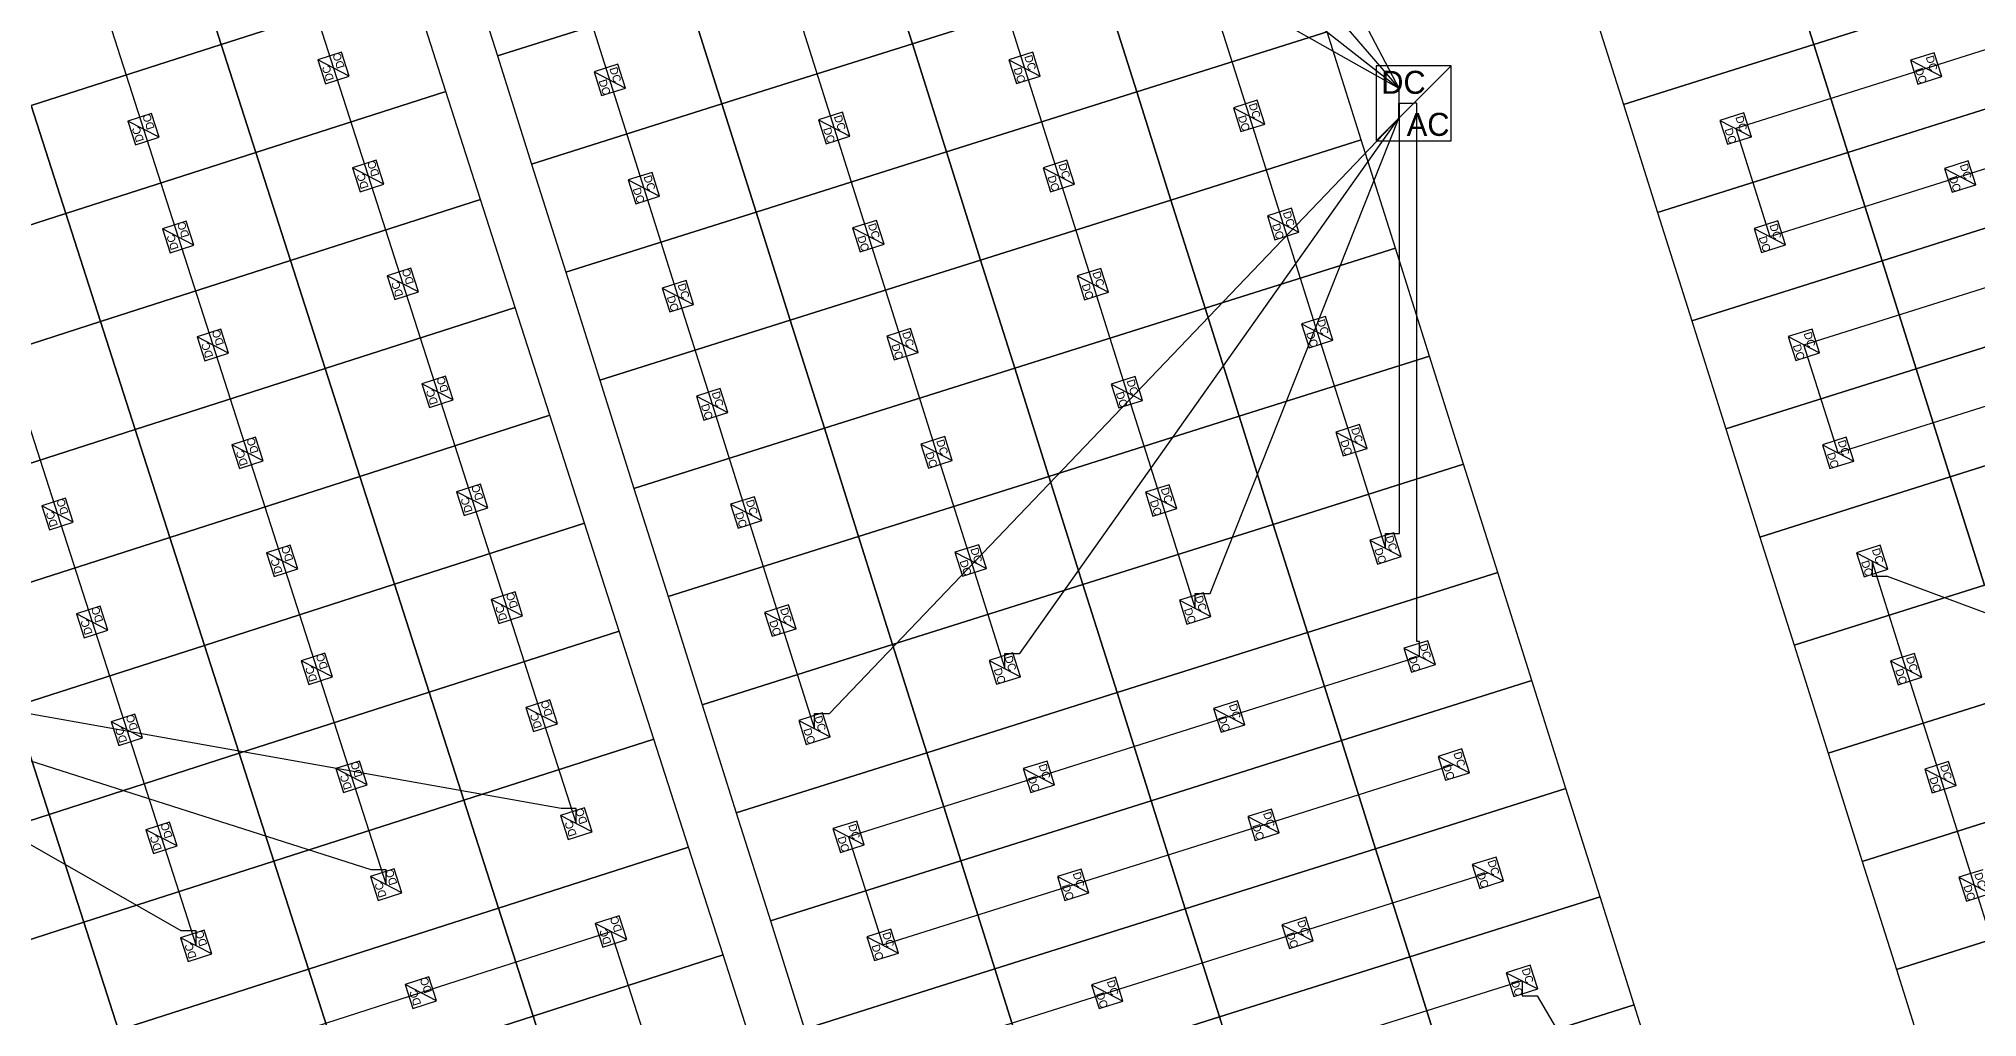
# Model space of a CAD drawing. Header units: feet. Extents: x -377 to 137, y -256 to 143.
# Drawn here: x -309.1 to -245.6, y -130.3 to -98.2 of the extents above; entities that cross this region are included whole.
import ezdxf

# ---------------------------------------------------------------- set-up
doc = ezdxf.new("R2010")
doc.units = ezdxf.units.FT
for name, color, linetype in [('Connections', 7, 'CONTINUOUS'), ('Inverters', 7, 'CONTINUOUS'), ('Modules', 7, 'CONTINUOUS'), ('Strings', 7, 'CONTINUOUS')]:
    doc.layers.add(name, color=color, linetype=linetype)

msp = doc.modelspace()

# ---------------------------------------------------------------- linework, layer by layer
at = {"layer": 'Connections', "color": 91}
for p, q in [((-276.797, -76.428), (-264.547, -99.845)), ((-283.04, -78.399), (-264.547, -99.845)), ((-289.283, -80.369), (-264.547, -99.845)), ((-295.525, -82.34), (-264.547, -99.845)), ((-264.547, -99.845), (-264.547, -100.337)), ((-264.547, -99.845), (-264.547, -100.337)), ((-264.547, -99.845), (-264.547, -100.337)), ((-264.547, -99.845), (-264.547, -100.337)), ((-264.547, -100.337), (-264.055, -100.337)), ((-264.547, -100.337), (-264.055, -100.337)), ((-264.547, -100.337), (-264.055, -100.337)), ((-264.547, -100.337), (-264.055, -100.337)), ((-264.547, -100.829), (-264.547, -100.337)), ((-264.547, -100.337), (-264.055, -100.337)), ((-264.547, -100.829), (-264.547, -100.337)), ((-264.547, -100.337), (-264.055, -100.337)), ((-264.547, -100.829), (-264.547, -100.337)), ((-264.547, -100.337), (-264.055, -100.337)), ((-264.518, -114.437), (-264.518, -100.337)), ((-264.518, -100.337), (-264.055, -100.337)), ((-263.959, -100.337), (-264.055, -100.337)), ((-263.959, -117.981), (-263.959, -100.337)), ((-283.217, -120.348), (-264.547, -100.829)), ((-276.974, -118.378), (-264.547, -100.829)), ((-270.732, -116.407), (-264.547, -100.829)), ((-264.981, -114.929), (-264.981, -114.437)), ((-264.981, -114.437), (-264.518, -114.437)), ((-249.022, -115.343), (-249.022, -115.836)), ((-249.022, -115.836), (-248.53, -115.836)), ((-248.53, -115.836), (-199.119, -134.318)), ((-271.224, -116.899), (-271.224, -116.407)), ((-271.224, -116.407), (-270.732, -116.407)), ((-263.862, -117.981), (-263.959, -117.981)), ((-263.862, -118.473), (-263.862, -117.981)), ((-292.012, -123.46), (-320.338, -118.415)), ((-298.244, -125.463), (-320.338, -118.415)), ((-304.477, -127.466), (-320.338, -118.415)), ((-277.467, -118.87), (-277.467, -118.378)), ((-277.467, -118.378), (-276.974, -118.378)), ((-283.709, -120.84), (-283.709, -120.348)), ((-283.709, -120.348), (-283.217, -120.348)), ((-291.52, -123.46), (-292.012, -123.46)), ((-291.52, -123.953), (-291.52, -123.46)), ((-297.752, -125.463), (-298.244, -125.463)), ((-297.752, -125.955), (-297.752, -125.463)), ((-303.985, -127.466), (-304.477, -127.466)), ((-303.985, -127.958), (-303.985, -127.466)), ((-260.505, -129.108), (-260.505, -129.6)), ((-260.505, -129.6), (-260.013, -129.6)), ((-260.013, -129.6), (-247.68, -150.439))]:
    msp.add_line(p, q, dxfattribs=at)
at = {"layer": 'Inverters'}
for p, q in [((-262.825, -99.107), (-265.286, -99.107)), ((-265.286, -99.107), (-265.286, -101.568)), ((-265.286, -101.568), (-262.825, -99.107)), ((-262.825, -101.568), (-262.825, -99.107)), ((-265.286, -101.568), (-262.825, -101.568))]:
    msp.add_line(p, q, dxfattribs=at)
at = {"layer": 'Modules', "color": 254}
for p, q in [((-303.164, -98.411), (-304.301, -94.872)), ((-304.301, -94.872), (-303.164, -98.411)), ((-295.223, -95.24), (-294.104, -98.785)), ((-281.618, -94.843), (-280.499, -98.388)), ((-280.499, -98.388), (-281.618, -94.843)), ((-252.055, -94.862), (-250.936, -98.407)), ((-250.936, -98.407), (-252.055, -94.862)), ((-296.932, -96.409), (-303.164, -98.411)), ((-303.164, -98.411), (-296.932, -96.409)), ((-295.795, -99.948), (-296.932, -96.409)), ((-280.499, -98.388), (-274.257, -96.418)), ((-274.257, -96.418), (-280.499, -98.388)), ((-274.257, -96.418), (-273.138, -99.962)), ((-273.138, -99.962), (-274.257, -96.418)), ((-250.936, -98.407), (-244.694, -96.436)), ((-244.694, -96.436), (-250.936, -98.407)), ((-294.104, -98.785), (-287.861, -96.814)), ((-287.861, -96.814), (-294.104, -98.785)), ((-287.861, -96.814), (-286.742, -100.359)), ((-286.742, -100.359), (-287.861, -96.814)), ((-258.298, -96.832), (-257.179, -100.377)), ((-303.164, -98.411), (-309.397, -100.414)), ((-309.397, -100.414), (-303.164, -98.411)), ((-302.027, -101.95), (-303.164, -98.411)), ((-303.164, -98.411), (-302.027, -101.95)), ((-286.742, -100.359), (-280.499, -98.388)), ((-280.499, -98.388), (-286.742, -100.359)), ((-280.499, -98.388), (-279.38, -101.933)), ((-279.38, -101.933), (-280.499, -98.388)), ((-273.138, -99.962), (-266.895, -97.992)), ((-266.895, -97.992), (-273.138, -99.962)), ((-265.776, -101.537), (-266.895, -97.992)), ((-257.179, -100.377), (-250.936, -98.407)), ((-250.936, -98.407), (-257.179, -100.377)), ((-250.936, -98.407), (-249.817, -101.951)), ((-249.817, -101.951), (-250.936, -98.407)), ((-299.215, -98.664), (-299.995, -98.915)), ((-299.995, -98.915), (-299.745, -99.696)), ((-298.964, -99.445), (-299.995, -98.915)), ((-298.964, -99.445), (-299.215, -98.664)), ((-294.104, -98.785), (-292.985, -102.329)), ((-290.155, -99.057), (-290.937, -99.304)), ((-289.908, -99.839), (-290.155, -99.057)), ((-276.551, -98.661), (-277.333, -98.908)), ((-277.333, -98.908), (-277.086, -99.69)), ((-277.333, -98.908), (-276.304, -99.443)), ((-276.304, -99.443), (-276.551, -98.661)), ((-246.988, -98.679), (-247.77, -98.926)), ((-247.77, -98.926), (-247.523, -99.708)), ((-247.77, -98.926), (-246.741, -99.461)), ((-246.741, -99.461), (-246.988, -98.679)), ((-299.745, -99.696), (-298.964, -99.445)), ((-290.937, -99.304), (-290.691, -100.086)), ((-290.937, -99.304), (-289.908, -99.839)), ((-277.086, -99.69), (-276.304, -99.443)), ((-247.523, -99.708), (-246.741, -99.461)), ((-308.26, -103.953), (-309.397, -100.414)), ((-309.397, -100.414), (-308.26, -103.953)), ((-295.795, -99.948), (-302.027, -101.95)), ((-302.027, -101.95), (-295.795, -99.948)), ((-294.658, -103.487), (-295.795, -99.948)), ((-292.985, -102.329), (-286.742, -100.359)), ((-286.742, -100.359), (-292.985, -102.329)), ((-290.691, -100.086), (-289.908, -99.839)), ((-286.742, -100.359), (-285.623, -103.904)), ((-285.623, -103.904), (-286.742, -100.359)), ((-279.38, -101.933), (-273.138, -99.962)), ((-273.138, -99.962), (-279.38, -101.933)), ((-273.138, -99.962), (-272.019, -103.507)), ((-272.019, -103.507), (-273.138, -99.962)), ((-269.189, -100.235), (-269.972, -100.482)), ((-268.942, -101.017), (-269.189, -100.235)), ((-257.179, -100.377), (-256.06, -103.922)), ((-249.817, -101.951), (-243.575, -99.981)), ((-243.575, -99.981), (-249.817, -101.951)), ((-305.447, -100.666), (-306.228, -100.917)), ((-306.228, -100.917), (-305.977, -101.698)), ((-305.196, -101.447), (-306.228, -100.917)), ((-305.196, -101.447), (-305.447, -100.666)), ((-282.794, -100.631), (-283.576, -100.878)), ((-283.576, -100.878), (-283.329, -101.66)), ((-283.576, -100.878), (-282.547, -101.413)), ((-282.547, -101.413), (-282.794, -100.631)), ((-269.972, -100.482), (-269.725, -101.264)), ((-269.972, -100.482), (-268.942, -101.017)), ((-269.725, -101.264), (-268.942, -101.017)), ((-253.231, -100.65), (-254.013, -100.897)), ((-254.013, -100.897), (-253.766, -101.679)), ((-254.013, -100.897), (-252.984, -101.432)), ((-252.984, -101.432), (-253.231, -100.65)), ((-305.977, -101.698), (-305.196, -101.447)), ((-283.329, -101.66), (-282.547, -101.413)), ((-272.019, -103.507), (-265.776, -101.537)), ((-265.776, -101.537), (-272.019, -103.507)), ((-264.657, -105.081), (-265.776, -101.537)), ((-253.766, -101.679), (-252.984, -101.432)), ((-302.027, -101.95), (-308.26, -103.953)), ((-308.26, -103.953), (-302.027, -101.95)), ((-300.89, -105.489), (-302.027, -101.95)), ((-302.027, -101.95), (-300.89, -105.489)), ((-298.077, -102.203), (-298.858, -102.454)), ((-297.827, -102.984), (-298.077, -102.203)), ((-292.985, -102.329), (-291.866, -105.874)), ((-285.623, -103.904), (-279.38, -101.933)), ((-279.38, -101.933), (-285.623, -103.904)), ((-279.38, -101.933), (-278.262, -105.478)), ((-278.262, -105.478), (-279.38, -101.933)), ((-275.432, -102.206), (-276.214, -102.452)), ((-275.185, -102.988), (-275.432, -102.206)), ((-256.06, -103.922), (-249.817, -101.951)), ((-249.817, -101.951), (-256.06, -103.922)), ((-249.817, -101.951), (-248.698, -105.496)), ((-248.698, -105.496), (-249.817, -101.951)), ((-245.869, -102.224), (-246.651, -102.471)), ((-245.622, -103.006), (-245.869, -102.224)), ((-298.858, -102.454), (-298.607, -103.235)), ((-297.827, -102.984), (-298.858, -102.454)), ((-289.036, -102.602), (-289.819, -102.849)), ((-289.819, -102.849), (-289.572, -103.631)), ((-289.819, -102.849), (-288.789, -103.384)), ((-288.789, -103.384), (-289.036, -102.602)), ((-276.214, -102.452), (-275.967, -103.235)), ((-276.214, -102.452), (-275.185, -102.988)), ((-246.651, -102.471), (-246.404, -103.253)), ((-246.651, -102.471), (-245.622, -103.006)), ((-294.658, -103.487), (-300.89, -105.489)), ((-300.89, -105.489), (-294.658, -103.487)), ((-298.607, -103.235), (-297.827, -102.984)), ((-293.521, -107.026), (-294.658, -103.487)), ((-289.572, -103.631), (-288.789, -103.384)), ((-278.262, -105.478), (-272.019, -103.507)), ((-272.019, -103.507), (-278.262, -105.478)), ((-275.967, -103.235), (-275.185, -102.988)), ((-272.019, -103.507), (-270.9, -107.052)), ((-270.9, -107.052), (-272.019, -103.507)), ((-248.698, -105.496), (-242.456, -103.526)), ((-242.456, -103.526), (-248.698, -105.496)), ((-246.404, -103.253), (-245.622, -103.006)), ((-308.26, -103.953), (-314.492, -105.956)), ((-314.492, -105.956), (-308.26, -103.953)), ((-307.123, -107.492), (-308.26, -103.953)), ((-308.26, -103.953), (-307.123, -107.492)), ((-304.31, -104.205), (-305.091, -104.456)), ((-304.059, -104.986), (-304.31, -104.205)), ((-291.866, -105.874), (-285.623, -103.904)), ((-285.623, -103.904), (-291.866, -105.874)), ((-285.623, -103.904), (-284.504, -107.448)), ((-284.504, -107.448), (-285.623, -103.904)), ((-281.675, -104.176), (-282.457, -104.423)), ((-281.428, -104.958), (-281.675, -104.176)), ((-268.07, -103.78), (-268.853, -104.027)), ((-268.853, -104.027), (-268.606, -104.809)), ((-268.853, -104.027), (-267.824, -104.562)), ((-267.824, -104.562), (-268.07, -103.78)), ((-256.06, -103.922), (-254.941, -107.467)), ((-252.112, -104.195), (-252.894, -104.441)), ((-251.865, -104.977), (-252.112, -104.195)), ((-305.091, -104.456), (-304.84, -105.237)), ((-304.059, -104.986), (-305.091, -104.456)), ((-282.457, -104.423), (-282.21, -105.205)), ((-282.457, -104.423), (-281.428, -104.958)), ((-268.606, -104.809), (-267.824, -104.562)), ((-252.894, -104.441), (-252.647, -105.224)), ((-252.894, -104.441), (-251.865, -104.977)), ((-300.89, -105.489), (-307.123, -107.492)), ((-307.123, -107.492), (-300.89, -105.489)), ((-304.84, -105.237), (-304.059, -104.986)), ((-299.753, -109.028), (-300.89, -105.489)), ((-300.89, -105.489), (-299.753, -109.028)), ((-284.504, -107.448), (-278.262, -105.478)), ((-278.262, -105.478), (-284.504, -107.448)), ((-282.21, -105.205), (-281.428, -104.958)), ((-278.262, -105.478), (-277.143, -109.023)), ((-277.143, -109.023), (-278.262, -105.478)), ((-270.9, -107.052), (-264.657, -105.081)), ((-264.657, -105.081), (-270.9, -107.052)), ((-263.538, -108.626), (-264.657, -105.081)), ((-254.941, -107.467), (-248.698, -105.496)), ((-248.698, -105.496), (-254.941, -107.467)), ((-252.647, -105.224), (-251.865, -104.977)), ((-248.698, -105.496), (-247.58, -109.041)), ((-247.58, -109.041), (-248.698, -105.496)), ((-296.94, -105.742), (-297.721, -105.993)), ((-297.721, -105.993), (-297.47, -106.774)), ((-296.689, -106.523), (-297.721, -105.993)), ((-296.689, -106.523), (-296.94, -105.742)), ((-291.866, -105.874), (-290.747, -109.419)), ((-287.917, -106.147), (-288.7, -106.394)), ((-287.671, -106.929), (-287.917, -106.147)), ((-274.313, -105.75), (-275.095, -105.997)), ((-275.095, -105.997), (-274.848, -106.779)), ((-275.095, -105.997), (-274.066, -106.532)), ((-274.066, -106.532), (-274.313, -105.75)), ((-297.47, -106.774), (-296.689, -106.523)), ((-288.7, -106.394), (-288.453, -107.176)), ((-288.7, -106.394), (-287.671, -106.929)), ((-274.848, -106.779), (-274.066, -106.532)), ((-293.521, -107.026), (-299.753, -109.028)), ((-299.753, -109.028), (-293.521, -107.026)), ((-292.383, -110.565), (-293.521, -107.026)), ((-288.453, -107.176), (-287.671, -106.929)), ((-277.143, -109.023), (-270.9, -107.052)), ((-270.9, -107.052), (-277.143, -109.023)), ((-270.9, -107.052), (-269.781, -110.597)), ((-269.781, -110.597), (-270.9, -107.052)), ((-266.951, -107.325), (-267.734, -107.571)), ((-266.705, -108.107), (-266.951, -107.325)), ((-247.58, -109.041), (-241.337, -107.07)), ((-241.337, -107.07), (-247.58, -109.041)), ((-307.123, -107.492), (-313.355, -109.495)), ((-313.355, -109.495), (-307.123, -107.492)), ((-305.986, -111.031), (-307.123, -107.492)), ((-307.123, -107.492), (-305.986, -111.031)), ((-303.173, -107.744), (-303.954, -107.995)), ((-303.954, -107.995), (-303.703, -108.776)), ((-302.922, -108.525), (-303.954, -107.995)), ((-302.922, -108.525), (-303.173, -107.744)), ((-290.747, -109.419), (-284.504, -107.448)), ((-284.504, -107.448), (-290.747, -109.419)), ((-284.504, -107.448), (-283.385, -110.993)), ((-283.385, -110.993), (-284.504, -107.448)), ((-280.556, -107.721), (-281.338, -107.968)), ((-281.338, -107.968), (-281.091, -108.75)), ((-281.338, -107.968), (-280.309, -108.503)), ((-280.309, -108.503), (-280.556, -107.721)), ((-267.734, -107.571), (-267.487, -108.354)), ((-267.734, -107.571), (-266.705, -108.107)), ((-254.941, -107.467), (-253.822, -111.012)), ((-250.993, -107.739), (-251.775, -107.986)), ((-251.775, -107.986), (-251.528, -108.768)), ((-251.775, -107.986), (-250.746, -108.522)), ((-250.746, -108.522), (-250.993, -107.739)), ((-303.703, -108.776), (-302.922, -108.525)), ((-281.091, -108.75), (-280.309, -108.503)), ((-269.781, -110.597), (-263.538, -108.626)), ((-263.538, -108.626), (-269.781, -110.597)), ((-267.487, -108.354), (-266.705, -108.107)), ((-262.419, -112.171), (-263.538, -108.626)), ((-251.528, -108.768), (-250.746, -108.522)), ((-299.753, -109.028), (-305.986, -111.031)), ((-305.986, -111.031), (-299.753, -109.028)), ((-298.616, -112.567), (-299.753, -109.028)), ((-299.753, -109.028), (-298.616, -112.567)), ((-295.803, -109.281), (-296.584, -109.532)), ((-295.552, -110.062), (-295.803, -109.281)), ((-283.385, -110.993), (-277.143, -109.023)), ((-277.143, -109.023), (-283.385, -110.993)), ((-277.143, -109.023), (-276.024, -112.567)), ((-276.024, -112.567), (-277.143, -109.023)), ((-273.194, -109.295), (-273.976, -109.542)), ((-272.947, -110.077), (-273.194, -109.295)), ((-253.822, -111.012), (-247.58, -109.041)), ((-247.58, -109.041), (-253.822, -111.012)), ((-247.58, -109.041), (-246.461, -112.586)), ((-246.461, -112.586), (-247.58, -109.041)), ((-296.584, -109.532), (-296.333, -110.313)), ((-295.552, -110.062), (-296.584, -109.532)), ((-290.747, -109.419), (-289.628, -112.964)), ((-286.798, -109.691), (-287.581, -109.938)), ((-287.581, -109.938), (-287.334, -110.721)), ((-287.581, -109.938), (-286.552, -110.474)), ((-286.552, -110.474), (-286.798, -109.691)), ((-273.976, -109.542), (-273.729, -110.324)), ((-273.976, -109.542), (-272.947, -110.077)), ((-292.383, -110.565), (-298.616, -112.567)), ((-298.616, -112.567), (-292.383, -110.565)), ((-296.333, -110.313), (-295.552, -110.062)), ((-291.246, -114.104), (-292.383, -110.565)), ((-287.334, -110.721), (-286.552, -110.474)), ((-276.024, -112.567), (-269.781, -110.597)), ((-269.781, -110.597), (-276.024, -112.567)), ((-273.729, -110.324), (-272.947, -110.077)), ((-269.781, -110.597), (-268.662, -114.142)), ((-268.662, -114.142), (-269.781, -110.597)), ((-305.986, -111.031), (-312.218, -113.034)), ((-312.218, -113.034), (-305.986, -111.031)), ((-304.848, -114.57), (-305.986, -111.031)), ((-305.986, -111.031), (-304.848, -114.57)), ((-289.628, -112.964), (-283.385, -110.993)), ((-283.385, -110.993), (-289.628, -112.964)), ((-283.385, -110.993), (-282.266, -114.538)), ((-282.266, -114.538), (-283.385, -110.993)), ((-265.833, -110.869), (-266.615, -111.116)), ((-266.615, -111.116), (-266.368, -111.898)), ((-266.615, -111.116), (-265.586, -111.652)), ((-265.586, -111.652), (-265.833, -110.869)), ((-253.822, -111.012), (-252.703, -114.556)), ((-246.461, -112.586), (-240.218, -110.615)), ((-240.218, -110.615), (-246.461, -112.586)), ((-302.036, -111.283), (-302.817, -111.534)), ((-302.817, -111.534), (-302.566, -112.315)), ((-301.785, -112.064), (-302.817, -111.534)), ((-301.785, -112.064), (-302.036, -111.283)), ((-279.437, -111.266), (-280.219, -111.513)), ((-280.219, -111.513), (-279.972, -112.295)), ((-280.219, -111.513), (-279.19, -112.048)), ((-279.19, -112.048), (-279.437, -111.266)), ((-266.368, -111.898), (-265.586, -111.652)), ((-249.874, -111.284), (-250.656, -111.531)), ((-250.656, -111.531), (-250.409, -112.313)), ((-250.656, -111.531), (-249.627, -112.066)), ((-249.627, -112.066), (-249.874, -111.284)), ((-302.566, -112.315), (-301.785, -112.064)), ((-279.972, -112.295), (-279.19, -112.048)), ((-268.662, -114.142), (-262.419, -112.171)), ((-262.419, -112.171), (-268.662, -114.142)), ((-261.3, -115.716), (-262.419, -112.171)), ((-250.409, -112.313), (-249.627, -112.066)), ((-298.616, -112.567), (-304.848, -114.57)), ((-304.848, -114.57), (-298.616, -112.567)), ((-297.479, -116.106), (-298.616, -112.567)), ((-298.616, -112.567), (-297.479, -116.106)), ((-294.666, -112.82), (-295.447, -113.071)), ((-295.447, -113.071), (-295.196, -113.852)), ((-294.415, -113.601), (-295.447, -113.071)), ((-294.415, -113.601), (-294.666, -112.82)), ((-289.628, -112.964), (-288.509, -116.508)), ((-282.266, -114.538), (-276.024, -112.567)), ((-276.024, -112.567), (-282.266, -114.538)), ((-276.024, -112.567), (-274.905, -116.112)), ((-274.905, -116.112), (-276.024, -112.567)), ((-272.075, -112.84), (-272.857, -113.087)), ((-272.857, -113.087), (-272.61, -113.869)), ((-272.857, -113.087), (-271.828, -113.622)), ((-271.828, -113.622), (-272.075, -112.84)), ((-252.703, -114.556), (-246.461, -112.586)), ((-246.461, -112.586), (-252.703, -114.556)), ((-246.461, -112.586), (-245.342, -116.131)), ((-245.342, -116.131), (-246.461, -112.586)), ((-308.268, -113.286), (-309.049, -113.537)), ((-309.049, -113.537), (-308.798, -114.318)), ((-308.017, -114.067), (-309.049, -113.537)), ((-308.017, -114.067), (-308.268, -113.286)), ((-295.196, -113.852), (-294.415, -113.601)), ((-285.68, -113.236), (-286.462, -113.483)), ((-286.462, -113.483), (-286.215, -114.265)), ((-286.462, -113.483), (-285.433, -114.018)), ((-285.433, -114.018), (-285.68, -113.236)), ((-272.61, -113.869), (-271.828, -113.622)), ((-308.798, -114.318), (-308.017, -114.067)), ((-291.246, -114.104), (-297.479, -116.106)), ((-297.479, -116.106), (-291.246, -114.104)), ((-290.109, -117.643), (-291.246, -114.104)), ((-286.215, -114.265), (-285.433, -114.018)), ((-274.905, -116.112), (-268.662, -114.142)), ((-268.662, -114.142), (-274.905, -116.112)), ((-268.662, -114.142), (-267.543, -117.686)), ((-267.543, -117.686), (-268.662, -114.142)), ((-264.714, -114.414), (-265.496, -114.661)), ((-264.467, -115.196), (-264.714, -114.414)), ((-304.848, -114.57), (-311.081, -116.572)), ((-311.081, -116.572), (-304.848, -114.57)), ((-303.711, -118.109), (-304.848, -114.57)), ((-304.848, -114.57), (-303.711, -118.109)), ((-300.899, -114.822), (-301.68, -115.073)), ((-300.648, -115.603), (-300.899, -114.822)), ((-288.509, -116.508), (-282.266, -114.538)), ((-282.266, -114.538), (-288.509, -116.508)), ((-282.266, -114.538), (-281.147, -118.083)), ((-281.147, -118.083), (-282.266, -114.538)), ((-278.318, -114.81), (-279.1, -115.057)), ((-279.1, -115.057), (-278.853, -115.84)), ((-279.1, -115.057), (-278.071, -115.593)), ((-278.071, -115.593), (-278.318, -114.81)), ((-265.496, -114.661), (-265.249, -115.443)), ((-265.496, -114.661), (-264.467, -115.196)), ((-252.703, -114.556), (-251.584, -118.101)), ((-248.755, -114.829), (-249.537, -115.076)), ((-248.508, -115.611), (-248.755, -114.829)), ((-301.68, -115.073), (-301.429, -115.854)), ((-300.648, -115.603), (-301.68, -115.073)), ((-301.429, -115.854), (-300.648, -115.603)), ((-278.853, -115.84), (-278.071, -115.593)), ((-265.249, -115.443), (-264.467, -115.196)), ((-249.537, -115.076), (-249.29, -115.858)), ((-249.537, -115.076), (-248.508, -115.611)), ((-249.29, -115.858), (-248.508, -115.611)), ((-297.479, -116.106), (-303.711, -118.109)), ((-303.711, -118.109), (-297.479, -116.106)), ((-296.342, -119.645), (-297.479, -116.106)), ((-297.479, -116.106), (-296.342, -119.645)), ((-281.147, -118.083), (-274.905, -116.112)), ((-274.905, -116.112), (-281.147, -118.083)), ((-274.905, -116.112), (-273.786, -119.657)), ((-273.786, -119.657), (-274.905, -116.112)), ((-267.543, -117.686), (-261.3, -115.716)), ((-261.3, -115.716), (-267.543, -117.686)), ((-260.181, -119.261), (-261.3, -115.716)), ((-251.584, -118.101), (-245.342, -116.131)), ((-245.342, -116.131), (-251.584, -118.101)), ((-307.131, -116.825), (-307.912, -117.076)), ((-306.88, -117.606), (-307.131, -116.825)), ((-293.529, -116.359), (-294.31, -116.61)), ((-294.31, -116.61), (-294.059, -117.391)), ((-293.278, -117.14), (-294.31, -116.61)), ((-293.278, -117.14), (-293.529, -116.359)), ((-288.509, -116.508), (-287.39, -120.053)), ((-284.561, -116.781), (-285.343, -117.028)), ((-284.314, -117.563), (-284.561, -116.781)), ((-270.956, -116.385), (-271.738, -116.632)), ((-271.738, -116.632), (-271.492, -117.414)), ((-271.738, -116.632), (-270.709, -117.167)), ((-270.709, -117.167), (-270.956, -116.385)), ((-307.912, -117.076), (-307.661, -117.857)), ((-306.88, -117.606), (-307.912, -117.076)), ((-294.059, -117.391), (-293.278, -117.14)), ((-285.343, -117.028), (-285.096, -117.81)), ((-285.343, -117.028), (-284.314, -117.563)), ((-285.096, -117.81), (-284.314, -117.563)), ((-271.492, -117.414), (-270.709, -117.167)), ((-303.711, -118.109), (-309.944, -120.111)), ((-309.944, -120.111), (-303.711, -118.109)), ((-307.661, -117.857), (-306.88, -117.606)), ((-302.574, -121.648), (-303.711, -118.109)), ((-303.711, -118.109), (-302.574, -121.648)), ((-290.109, -117.643), (-296.342, -119.645)), ((-296.342, -119.645), (-290.109, -117.643)), ((-288.972, -121.182), (-290.109, -117.643)), ((-287.39, -120.053), (-281.147, -118.083)), ((-281.147, -118.083), (-287.39, -120.053)), ((-281.147, -118.083), (-280.028, -121.627)), ((-280.028, -121.627), (-281.147, -118.083)), ((-273.786, -119.657), (-267.543, -117.686)), ((-267.543, -117.686), (-273.786, -119.657)), ((-267.543, -117.686), (-266.424, -121.231)), ((-266.424, -121.231), (-267.543, -117.686)), ((-263.595, -117.959), (-264.377, -118.206)), ((-264.377, -118.206), (-264.13, -118.988)), ((-264.377, -118.206), (-263.348, -118.741)), ((-263.348, -118.741), (-263.595, -117.959)), ((-251.584, -118.101), (-250.465, -121.646)), ((-299.762, -118.361), (-300.542, -118.612)), ((-300.542, -118.612), (-300.292, -119.393)), ((-299.511, -119.142), (-300.542, -118.612)), ((-299.511, -119.142), (-299.762, -118.361)), ((-277.199, -118.355), (-277.981, -118.602)), ((-277.981, -118.602), (-277.734, -119.384)), ((-277.981, -118.602), (-276.952, -119.137)), ((-276.952, -119.137), (-277.199, -118.355)), ((-264.13, -118.988), (-263.348, -118.741)), ((-247.636, -118.374), (-248.418, -118.621)), ((-248.418, -118.621), (-248.171, -119.403)), ((-248.418, -118.621), (-247.389, -119.156)), ((-247.389, -119.156), (-247.636, -118.374)), ((-300.292, -119.393), (-299.511, -119.142)), ((-277.734, -119.384), (-276.952, -119.137)), ((-266.424, -121.231), (-260.181, -119.261)), ((-260.181, -119.261), (-266.424, -121.231)), ((-259.063, -122.805), (-260.181, -119.261)), ((-248.171, -119.403), (-247.389, -119.156)), ((-308.807, -123.65), (-309.944, -120.111)), ((-309.944, -120.111), (-308.807, -123.65)), ((-296.342, -119.645), (-302.574, -121.648)), ((-302.574, -121.648), (-296.342, -119.645)), ((-295.205, -123.184), (-296.342, -119.645)), ((-296.342, -119.645), (-295.205, -123.184)), ((-292.392, -119.898), (-293.173, -120.149)), ((-292.141, -120.679), (-292.392, -119.898)), ((-287.39, -120.053), (-286.271, -123.598)), ((-280.028, -121.627), (-273.786, -119.657)), ((-273.786, -119.657), (-280.028, -121.627)), ((-273.786, -119.657), (-272.667, -123.202)), ((-272.667, -123.202), (-273.786, -119.657)), ((-269.837, -119.929), (-270.619, -120.176)), ((-269.59, -120.712), (-269.837, -119.929)), ((-250.465, -121.646), (-244.223, -119.675)), ((-244.223, -119.675), (-250.465, -121.646)), ((-305.994, -120.364), (-306.775, -120.615)), ((-306.775, -120.615), (-306.524, -121.396)), ((-305.743, -121.145), (-306.775, -120.615)), ((-305.743, -121.145), (-305.994, -120.364)), ((-293.173, -120.149), (-292.922, -120.93)), ((-292.141, -120.679), (-293.173, -120.149)), ((-292.922, -120.93), (-292.141, -120.679)), ((-283.442, -120.326), (-284.224, -120.573)), ((-284.224, -120.573), (-283.977, -121.355)), ((-284.224, -120.573), (-283.195, -121.108)), ((-283.195, -121.108), (-283.442, -120.326)), ((-270.619, -120.176), (-270.373, -120.959)), ((-270.619, -120.176), (-269.59, -120.712)), ((-270.373, -120.959), (-269.59, -120.712)), ((-306.524, -121.396), (-305.743, -121.145)), ((-288.972, -121.182), (-295.205, -123.184)), ((-295.205, -123.184), (-288.972, -121.182)), ((-287.835, -124.721), (-288.972, -121.182)), ((-283.977, -121.355), (-283.195, -121.108)), ((-272.667, -123.202), (-266.424, -121.231)), ((-266.424, -121.231), (-272.667, -123.202)), ((-266.424, -121.231), (-265.305, -124.776)), ((-265.305, -124.776), (-266.424, -121.231)), ((-302.574, -121.648), (-308.807, -123.65)), ((-308.807, -123.65), (-302.574, -121.648)), ((-301.437, -125.187), (-302.574, -121.648)), ((-302.574, -121.648), (-301.437, -125.187)), ((-298.624, -121.9), (-299.405, -122.151)), ((-298.374, -122.681), (-298.624, -121.9)), ((-286.271, -123.598), (-280.028, -121.627)), ((-280.028, -121.627), (-286.271, -123.598)), ((-280.028, -121.627), (-278.91, -125.172)), ((-278.91, -125.172), (-280.028, -121.627)), ((-276.08, -121.9), (-276.862, -122.147)), ((-275.833, -122.682), (-276.08, -121.9)), ((-262.476, -121.504), (-263.258, -121.751)), ((-263.258, -121.751), (-263.011, -122.533)), ((-263.258, -121.751), (-262.229, -122.286)), ((-262.229, -122.286), (-262.476, -121.504)), ((-250.465, -121.646), (-249.346, -125.191)), ((-246.517, -121.918), (-247.299, -122.165)), ((-246.27, -122.701), (-246.517, -121.918)), ((-299.405, -122.151), (-299.154, -122.932)), ((-298.374, -122.681), (-299.405, -122.151)), ((-299.154, -122.932), (-298.374, -122.681)), ((-276.862, -122.147), (-276.615, -122.929)), ((-276.862, -122.147), (-275.833, -122.682)), ((-276.615, -122.929), (-275.833, -122.682)), ((-263.011, -122.533), (-262.229, -122.286)), ((-247.299, -122.165), (-247.052, -122.948)), ((-247.299, -122.165), (-246.27, -122.701)), ((-295.205, -123.184), (-301.437, -125.187)), ((-301.437, -125.187), (-295.205, -123.184)), ((-294.067, -126.723), (-295.205, -123.184)), ((-295.205, -123.184), (-294.067, -126.723)), ((-278.91, -125.172), (-272.667, -123.202)), ((-272.667, -123.202), (-278.91, -125.172)), ((-272.667, -123.202), (-271.548, -126.746)), ((-271.548, -126.746), (-272.667, -123.202)), ((-265.305, -124.776), (-259.063, -122.805)), ((-259.063, -122.805), (-265.305, -124.776)), ((-257.944, -126.35), (-259.063, -122.805)), ((-249.346, -125.191), (-243.104, -123.22)), ((-243.104, -123.22), (-249.346, -125.191)), ((-247.052, -122.948), (-246.27, -122.701)), ((-308.807, -123.65), (-315.039, -125.653)), ((-315.039, -125.653), (-308.807, -123.65)), ((-307.67, -127.189), (-308.807, -123.65)), ((-308.807, -123.65), (-307.67, -127.189)), ((-304.857, -123.903), (-305.638, -124.154)), ((-304.606, -124.684), (-304.857, -123.903)), ((-291.255, -123.437), (-292.036, -123.688)), ((-292.036, -123.688), (-291.785, -124.469)), ((-291.004, -124.218), (-292.036, -123.688)), ((-291.004, -124.218), (-291.255, -123.437)), ((-286.271, -123.598), (-285.152, -127.143)), ((-282.323, -123.871), (-283.105, -124.117)), ((-282.076, -124.653), (-282.323, -123.871)), ((-268.718, -123.474), (-269.501, -123.721)), ((-269.501, -123.721), (-269.254, -124.503)), ((-269.501, -123.721), (-268.471, -124.256)), ((-268.471, -124.256), (-268.718, -123.474)), ((-305.638, -124.154), (-305.387, -124.935)), ((-304.606, -124.684), (-305.638, -124.154)), ((-291.785, -124.469), (-291.004, -124.218)), ((-283.105, -124.117), (-282.858, -124.9)), ((-283.105, -124.117), (-282.076, -124.653)), ((-269.254, -124.503), (-268.471, -124.256)), ((-301.437, -125.187), (-307.67, -127.189)), ((-307.67, -127.189), (-301.437, -125.187)), ((-305.387, -124.935), (-304.606, -124.684)), ((-300.3, -128.726), (-301.437, -125.187)), ((-301.437, -125.187), (-300.3, -128.726)), ((-287.835, -124.721), (-294.067, -126.723)), ((-294.067, -126.723), (-287.835, -124.721)), ((-286.698, -128.26), (-287.835, -124.721)), ((-285.152, -127.143), (-278.91, -125.172)), ((-278.91, -125.172), (-285.152, -127.143)), ((-282.858, -124.9), (-282.076, -124.653)), ((-278.91, -125.172), (-277.791, -128.717)), ((-277.791, -128.717), (-278.91, -125.172)), ((-271.548, -126.746), (-265.305, -124.776)), ((-265.305, -124.776), (-271.548, -126.746)), ((-265.305, -124.776), (-264.186, -128.321)), ((-264.186, -128.321), (-265.305, -124.776)), ((-261.357, -125.048), (-262.139, -125.295)), ((-261.11, -125.831), (-261.357, -125.048)), ((-249.346, -125.191), (-248.228, -128.735)), ((-297.487, -125.439), (-298.268, -125.69)), ((-298.268, -125.69), (-298.017, -126.471)), ((-297.236, -126.22), (-298.268, -125.69)), ((-297.236, -126.22), (-297.487, -125.439)), ((-274.961, -125.445), (-275.743, -125.692)), ((-275.743, -125.692), (-275.496, -126.474)), ((-275.743, -125.692), (-274.714, -126.227)), ((-274.714, -126.227), (-274.961, -125.445)), ((-262.139, -125.295), (-261.892, -126.078)), ((-262.139, -125.295), (-261.11, -125.831)), ((-261.892, -126.078), (-261.11, -125.831)), ((-245.398, -125.463), (-246.18, -125.71)), ((-246.18, -125.71), (-245.933, -126.492)), ((-246.18, -125.71), (-245.151, -126.245)), ((-298.017, -126.471), (-297.236, -126.22)), ((-275.496, -126.474), (-274.714, -126.227)), ((-264.186, -128.321), (-257.944, -126.35)), ((-257.944, -126.35), (-264.186, -128.321)), ((-256.825, -129.895), (-257.944, -126.35)), ((-245.933, -126.492), (-245.151, -126.245)), ((-294.067, -126.723), (-300.3, -128.726)), ((-300.3, -128.726), (-294.067, -126.723)), ((-292.93, -130.262), (-294.067, -126.723)), ((-294.067, -126.723), (-292.93, -130.262)), ((-290.118, -126.976), (-290.899, -127.227)), ((-289.867, -127.757), (-290.118, -126.976)), ((-277.791, -128.717), (-271.548, -126.746)), ((-271.548, -126.746), (-277.791, -128.717)), ((-271.548, -126.746), (-270.429, -130.291)), ((-270.429, -130.291), (-271.548, -126.746)), ((-267.599, -127.019), (-268.382, -127.266)), ((-267.353, -127.801), (-267.599, -127.019)), ((-248.228, -128.735), (-241.985, -126.765)), ((-241.985, -126.765), (-248.228, -128.735)), ((-307.67, -127.189), (-313.902, -129.192)), ((-313.902, -129.192), (-307.67, -127.189)), ((-306.532, -130.728), (-307.67, -127.189)), ((-307.67, -127.189), (-306.532, -130.728)), ((-303.72, -127.442), (-304.501, -127.693)), ((-304.501, -127.693), (-304.25, -128.474)), ((-303.469, -128.223), (-304.501, -127.693)), ((-303.469, -128.223), (-303.72, -127.442)), ((-290.899, -127.227), (-290.648, -128.008)), ((-289.867, -127.757), (-290.899, -127.227)), ((-290.648, -128.008), (-289.867, -127.757)), ((-285.152, -127.143), (-284.033, -130.688)), ((-281.204, -127.415), (-281.986, -127.662)), ((-281.986, -127.662), (-281.739, -128.444)), ((-281.986, -127.662), (-280.957, -128.198)), ((-280.957, -128.198), (-281.204, -127.415)), ((-268.382, -127.266), (-268.135, -128.048)), ((-268.382, -127.266), (-267.353, -127.801)), ((-304.25, -128.474), (-303.469, -128.223)), ((-286.698, -128.26), (-292.93, -130.262)), ((-292.93, -130.262), (-286.698, -128.26)), ((-285.561, -131.799), (-286.698, -128.26)), ((-281.739, -128.444), (-280.957, -128.198)), ((-270.429, -130.291), (-264.186, -128.321)), ((-264.186, -128.321), (-270.429, -130.291)), ((-268.135, -128.048), (-267.353, -127.801)), ((-264.186, -128.321), (-263.067, -131.865)), ((-263.067, -131.865), (-264.186, -128.321)), ((-300.3, -128.726), (-306.532, -130.728)), ((-306.532, -130.728), (-300.3, -128.726)), ((-299.163, -132.265), (-300.3, -128.726)), ((-300.3, -128.726), (-299.163, -132.265)), ((-296.35, -128.978), (-297.131, -129.229)), ((-296.099, -129.759), (-296.35, -128.978)), ((-284.033, -130.688), (-277.791, -128.717)), ((-277.791, -128.717), (-284.033, -130.688)), ((-277.791, -128.717), (-276.672, -132.262)), ((-276.672, -132.262), (-277.791, -128.717)), ((-273.842, -128.99), (-274.624, -129.236)), ((-273.595, -129.772), (-273.842, -128.99)), ((-260.238, -128.593), (-261.02, -128.84)), ((-261.02, -128.84), (-260.773, -129.622)), ((-261.02, -128.84), (-259.991, -129.375)), ((-259.991, -129.375), (-260.238, -128.593)), ((-248.228, -128.735), (-247.109, -132.28)), ((-297.131, -129.229), (-296.88, -130.01)), ((-296.099, -129.759), (-297.131, -129.229)), ((-274.624, -129.236), (-274.377, -130.019)), ((-274.624, -129.236), (-273.595, -129.772)), ((-260.773, -129.622), (-259.991, -129.375)), ((-292.93, -130.262), (-299.163, -132.265)), ((-299.163, -132.265), (-292.93, -130.262)), ((-296.88, -130.01), (-296.099, -129.759)), ((-291.793, -133.801), (-292.93, -130.262)), ((-292.93, -130.262), (-291.793, -133.801)), ((-276.672, -132.262), (-270.429, -130.291)), ((-270.429, -130.291), (-276.672, -132.262)), ((-274.377, -130.019), (-273.595, -129.772)), ((-270.429, -130.291), (-269.31, -133.836)), ((-269.31, -133.836), (-270.429, -130.291)), ((-263.067, -131.865), (-256.825, -129.895)), ((-256.825, -129.895), (-263.067, -131.865)), ((-255.706, -133.44), (-256.825, -129.895))]:
    msp.add_line(p, q, dxfattribs=at)
at = {"layer": 'Strings', "color": 11}
for p, q in [((-275.052, -83.026), (-269.457, -100.75)), ((-285.299, -94.056), (-280.823, -108.235)), ((-300.617, -95.641), (-299.48, -99.18)), ((-277.938, -95.631), (-274.581, -106.265)), ((-291.542, -96.027), (-289.304, -103.116)), ((-241.013, -97.223), (-247.256, -99.194)), ((-306.849, -97.643), (-305.712, -101.182)), ((-299.48, -99.18), (-298.342, -102.719)), ((-247.256, -99.194), (-253.498, -101.164)), ((-269.457, -100.75), (-268.338, -104.294)), ((-246.137, -102.739), (-239.894, -100.768)), ((-305.712, -101.182), (-304.575, -104.721)), ((-253.498, -101.164), (-252.379, -104.709)), ((-298.342, -102.719), (-296.068, -109.797)), ((-252.379, -104.709), (-246.137, -102.739)), ((-289.304, -103.116), (-288.185, -106.661)), ((-304.575, -104.721), (-303.438, -108.26)), ((-268.338, -104.294), (-267.219, -107.839)), ((-288.185, -106.661), (-287.066, -110.206)), ((-274.581, -106.265), (-273.462, -109.81)), ((-251.26, -108.254), (-245.018, -106.283)), ((-267.219, -107.839), (-266.1, -111.384)), ((-303.438, -108.26), (-302.301, -111.799)), ((-280.823, -108.235), (-279.704, -111.78)), ((-250.141, -111.799), (-251.26, -108.254)), ((-296.068, -109.797), (-294.931, -113.336)), ((-273.462, -109.81), (-272.343, -113.354)), ((-243.899, -109.828), (-250.141, -111.799)), ((-309.67, -110.263), (-308.533, -113.802)), ((-287.066, -110.206), (-285.947, -113.751)), ((-302.301, -111.799), (-301.164, -115.338)), ((-279.704, -111.78), (-278.586, -115.325)), ((-266.1, -111.384), (-264.981, -114.929)), ((-294.931, -113.336), (-293.794, -116.875)), ((-285.947, -113.751), (-284.828, -117.296)), ((-272.343, -113.354), (-271.224, -116.899)), ((-308.533, -113.802), (-307.396, -117.341)), ((-301.164, -115.338), (-298.889, -122.416)), ((-278.586, -115.325), (-277.467, -118.87)), ((-247.904, -118.888), (-249.022, -115.343)), ((-293.794, -116.875), (-292.657, -120.414)), ((-307.396, -117.341), (-306.259, -120.88)), ((-284.828, -117.296), (-283.709, -120.84)), ((-263.862, -118.473), (-270.105, -120.444)), ((-246.785, -122.433), (-247.904, -118.888)), ((-292.657, -120.414), (-291.52, -123.953)), ((-270.105, -120.444), (-276.348, -122.415)), ((-306.259, -120.88), (-305.122, -124.419)), ((-268.986, -123.989), (-262.743, -122.018)), ((-298.889, -122.416), (-297.752, -125.955)), ((-276.348, -122.415), (-282.59, -124.385)), ((-245.666, -125.978), (-246.785, -122.433)), ((-305.122, -124.419), (-303.985, -127.958)), ((-282.59, -124.385), (-281.471, -127.93)), ((-275.229, -125.959), (-268.986, -123.989)), ((-267.867, -127.534), (-261.624, -125.563)), ((-281.471, -127.93), (-275.229, -125.959)), ((-244.547, -129.523), (-245.666, -125.978)), ((-296.615, -129.494), (-290.383, -127.492)), ((-290.383, -127.492), (-289.246, -131.031)), ((-274.11, -129.504), (-267.867, -127.534)), ((-302.848, -131.497), (-296.615, -129.494)), ((-280.352, -131.475), (-274.11, -129.504)), ((-260.505, -129.108), (-266.748, -131.078))]:
    msp.add_line(p, q, dxfattribs=at)

# ---------------------------------------------------------------- texts
at = {"layer": 'Inverters'}
for s, p in [('DC', (-265.122, -100.026)), ('AC', (-264.285, -101.404))]:
    msp.add_text(s, height=0.7546, dxfattribs=at).set_placement(p)
at = {"layer": 'Modules'}
for rotation, p in [(107.81258, (-299.463, -99.553)), (107.81258, (-299.111, -99.147)), (-72.48127, (-290.438, -99.198)), (-72.48127, (-277.187, -99.206)), (-72.48127, (-276.833, -98.802)), (-72.48127, (-247.27, -98.82)), (-72.48127, (-290.792, -99.602)), (-72.48127, (-247.624, -99.224)), (-72.48127, (-269.472, -100.376)), (107.81258, (-305.343, -101.15)), (-72.48127, (-283.076, -100.772)), (-72.48127, (-269.826, -100.78)), (-72.48127, (-253.513, -100.791)), (107.81258, (-305.695, -101.556)), (-72.48127, (-283.43, -101.176)), (-72.48127, (-253.867, -101.195)), (107.81258, (-297.974, -102.686)), (-72.48127, (-275.714, -102.346)), (-72.48127, (-246.151, -102.365)), (107.81258, (-298.326, -103.092)), (-72.48127, (-289.319, -102.743)), (-72.48127, (-276.069, -102.75)), (-72.48127, (-246.505, -102.769)), (-72.48127, (-289.673, -103.147)), (107.81258, (-304.206, -104.689)), (-72.48127, (-268.353, -103.921)), (107.81258, (-304.558, -105.095)), (-72.48127, (-282.311, -104.721)), (-72.48127, (-281.957, -104.317)), (-72.48127, (-268.707, -104.325)), (-72.48127, (-252.748, -104.74)), (-72.48127, (-252.394, -104.335)), (107.81258, (-296.837, -106.225)), (-72.48127, (-274.595, -105.891)), (107.81258, (-297.189, -106.631)), (-72.48127, (-288.554, -106.692)), (-72.48127, (-288.2, -106.287)), (-72.48127, (-274.95, -106.295)), (-72.48127, (-267.234, -107.465)), (107.81258, (-303.069, -108.228)), (-72.48127, (-280.838, -107.862)), (-72.48127, (-267.588, -107.87)), (-72.48127, (-251.275, -107.88)), (107.81258, (-303.421, -108.634)), (-72.48127, (-281.192, -108.266)), (-72.48127, (-251.629, -108.284)), (107.81258, (-295.7, -109.764)), (107.81258, (-296.052, -110.17)), (-72.48127, (-287.081, -109.832)), (-72.48127, (-273.831, -109.84)), (-72.48127, (-273.477, -109.436)), (-72.48127, (-287.435, -110.236)), (-72.48127, (-266.115, -111.01)), (107.81258, (-302.284, -112.173)), (107.81258, (-301.932, -111.767)), (-72.48127, (-280.073, -111.811)), (-72.48127, (-279.719, -111.406)), (-72.48127, (-266.469, -111.414)), (-72.48127, (-250.51, -111.829)), (-72.48127, (-250.156, -111.425)), (107.81258, (-294.562, -113.303)), (-72.48127, (-272.358, -112.981)), (107.81258, (-308.517, -114.175)), (107.81258, (-308.165, -113.769)), (107.81258, (-294.914, -113.709)), (-72.48127, (-286.316, -113.781)), (-72.48127, (-285.962, -113.377)), (-72.48127, (-272.712, -113.385)), (107.81258, (-300.795, -115.306)), (-72.48127, (-278.6, -114.951)), (-72.48127, (-265.35, -114.959)), (-72.48127, (-264.996, -114.555)), (-72.48127, (-249.037, -114.97)), (107.81258, (-301.147, -115.712)), (-72.48127, (-278.954, -115.355)), (-72.48127, (-249.391, -115.374)), (107.81258, (-307.027, -117.308)), (107.81258, (-293.777, -117.248)), (107.81258, (-293.425, -116.842)), (-72.48127, (-284.843, -116.922)), (-72.48127, (-271.593, -116.93)), (-72.48127, (-271.239, -116.525)), (107.81258, (-307.379, -117.714)), (-72.48127, (-285.197, -117.326)), (-72.48127, (-263.877, -118.1)), (107.81258, (-300.01, -119.251)), (107.81258, (-299.658, -118.845)), (-72.48127, (-277.835, -118.9)), (-72.48127, (-277.481, -118.496)), (-72.48127, (-264.231, -118.504)), (-72.48127, (-248.272, -118.919)), (-72.48127, (-247.918, -118.514)), (107.81258, (-292.288, -120.381)), (-72.48127, (-270.12, -120.07)), (107.81258, (-305.89, -120.847)), (107.81258, (-292.64, -120.787)), (-72.48127, (-283.724, -120.467)), (-72.48127, (-270.474, -120.474)), (107.81258, (-306.242, -121.253)), (-72.48127, (-284.078, -120.871)), (107.81258, (-298.521, -122.384)), (-72.48127, (-276.362, -122.041)), (-72.48127, (-263.112, -122.049)), (-72.48127, (-262.758, -121.644)), (-72.48127, (-246.799, -122.059)), (107.81258, (-298.873, -122.79)), (-72.48127, (-276.716, -122.445)), (-72.48127, (-247.153, -122.463)), (107.81258, (-304.753, -124.386)), (107.81258, (-291.503, -124.326)), (107.81258, (-291.151, -123.92)), (-72.48127, (-282.605, -124.011)), (-72.48127, (-269.001, -123.615)), (107.81258, (-305.105, -124.792)), (-72.48127, (-282.959, -124.416)), (-72.48127, (-269.355, -124.019)), (-72.48127, (-261.639, -125.189)), (107.81258, (-297.384, -125.923)), (-72.48127, (-275.243, -125.586)), (-72.48127, (-261.993, -125.593)), (-72.48127, (-245.68, -125.604)), (107.81258, (-297.736, -126.329)), (-72.48127, (-275.598, -125.99)), (-72.48127, (-246.034, -126.008)), (107.81258, (-290.014, -127.459)), (-72.48127, (-267.882, -127.16)), (107.81258, (-303.616, -127.925)), (107.81258, (-290.366, -127.865)), (-72.48127, (-281.486, -127.556)), (-72.48127, (-268.236, -127.564)), (107.81258, (-303.968, -128.331)), (-72.48127, (-281.84, -127.96)), (107.81258, (-296.247, -129.462)), (-72.48127, (-260.52, -128.734)), (107.81258, (-296.599, -129.868)), (-72.48127, (-274.479, -129.535)), (-72.48127, (-274.125, -129.13)), (-72.48127, (-260.874, -129.138))]:
    msp.add_text('DC', height=0.2625, rotation=rotation, dxfattribs=at).set_placement(p)

doc.saveas('drawing.dxf')
